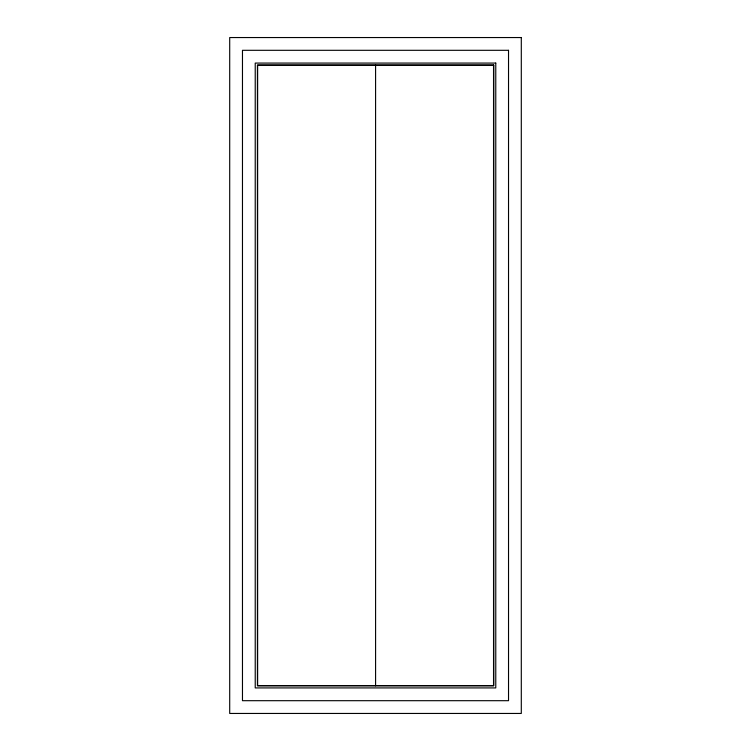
<?xml version="1.0" encoding="UTF-8"?>
<svg xmlns="http://www.w3.org/2000/svg" width="751" height="751" viewBox="0 0 751 751"><rect width="100%" height="100%" fill="white"/><g stroke="black" fill="none" stroke-linecap="round" stroke-linejoin="round"><path stroke-width="1.13" d="M375.584 65.055L375.584 685.804M521.297 37.55L229.703 37.55L229.703 713.45L521.297 713.45L521.297 37.55M508.53 50.308L242.47 50.308L242.47 700.692L508.53 700.692L508.53 50.308M495.773 63.075L255.227 63.075L255.227 687.925L495.773 687.925L495.773 63.075M493.745 65.055L257.415 65.055L257.415 685.804L493.745 685.804L493.745 65.055M493.538 65.271L257.631 65.271L257.631 685.588L493.538 685.588L493.538 65.271"/></g></svg>
